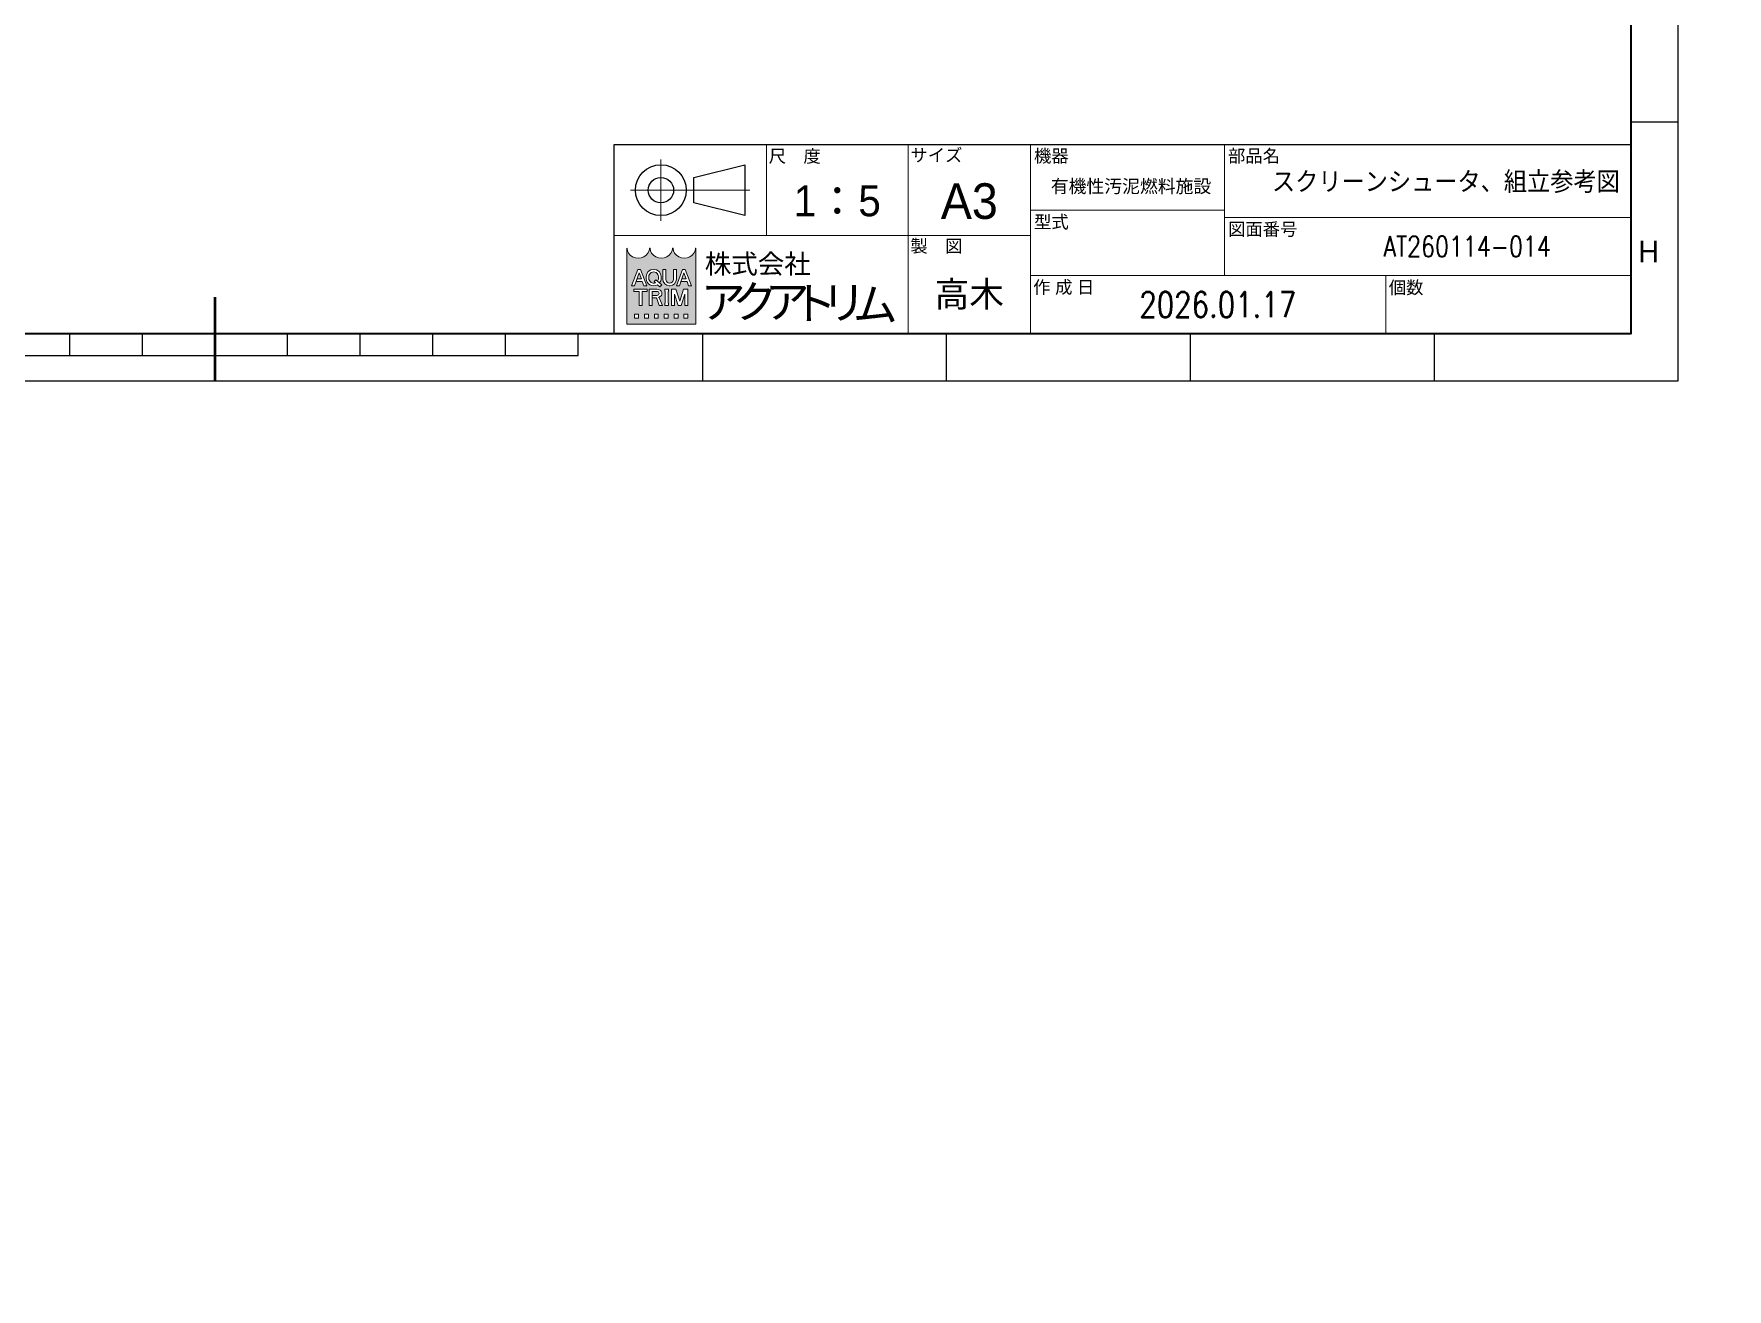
# Model space of a CAD drawing. Header units: millimetres. Extents: x 0 to 51411, y 0 to 16902.
# Drawn here: x 39241 to 40406, y 0 to 864 of the extents above; entities that cross this region are included whole.
import ezdxf
from ezdxf import colors
from ezdxf.entities.mleader import LeaderData, LeaderLine
from ezdxf.enums import TextEntityAlignment as Align
from ezdxf.math import Vec2, Vec3

# ---------------------------------------------------------------- set-up
doc = ezdxf.new("R2010")
doc.units = ezdxf.units.MM
doc.layers.add('07_寸法線', color=3, linetype='Continuous', lineweight=9)
doc.layers.add('99_図枠', color=7, linetype='Continuous', lineweight=40)
doc.styles.add('MS_G', font='MS Gothic.ttf')
doc.styles.get("Standard").update_dxf_attribs({"font": 'arial.ttf'})
doc.styles.add('寸法用', font='simplex.shx', dxfattribs={"width": 0.8, "bigfont": '@extfont2.shx'})
doc.styles.add('表題用', font='MS PGothic.ttf')

# ---------------------------------------------------------------- blocks, each defined once
blk = doc.blocks.new('AM_BALLOON1')
at = {"transparency": 16777216}
blk.add_circle((0, 0), 5, dxfattribs=at)
blk.add_attdef('B_NUMBER', text='', height=3, dxfattribs=at).set_placement((0, 0), align=Align.MIDDLE_CENTER)
blk = doc.blocks.new('_OPEN')
at = {"color": 0, "linetype": 'ByBlock'}
for p, q in [((-1, 0.1666666666666666), (0, 0)), ((0, 0), (-1, -0.1666666666666666)), ((0, 0), (-1, 0))]:
    blk.add_line(p, q, dxfattribs=at)

msp = doc.modelspace()

# ---------------------------------------------------------------- hatches: boundary and pattern name
at = {"layer": '99_図枠', "lineweight": 5}
h = msp.add_hatch(color=256, dxfattribs=at)
h.dxf.hatch_style = 1
edge = h.paths.add_edge_path()
edge.add_arc((39696.01407772319, 716.2630498254966), 0.2264030999990855, 90, 180)
edge.add_ellipse((39688.08996922323, 716.2630498254966), major_axis=(-7.6977053999689, 0), ratio=0.8823529411764705, start_angle=360, end_angle=540, ccw=False)
edge.add_arc((39680.16586072326, 716.2630498254966), 0.2264030999990855, 3.187317984128254, 180.000000000026)
edge.add_ellipse((39672.24175222329, 716.2630498254966), major_axis=(-7.6977053999689, 0), ratio=0.8823529411764705, start_angle=360, end_angle=540, ccw=False)
edge.add_arc((39664.31764372332, 716.2630498254966), 0.2264030999990855, 3.187317984128254, 180)
edge.add_ellipse((39656.39353522336, 716.2630498254966), major_axis=(-7.6977053999689, 0), ratio=0.8823529411764705, start_angle=360, end_angle=540, ccw=False)
edge.add_arc((39648.46942672338, 716.2630498254966), 0.2264030999990855, 3.187317984128254, 90)
edge.add_line((39648.46942672338, 716.4894529254834), (39648.46942672338, 664.1903368256899))
edge.add_line((39648.46942672338, 664.190336825699), (39696.01407772319, 664.190336825699))
edge.add_line((39696.01407772319, 664.190336825699), (39696.01407772319, 716.4894529254834))
h.paths.add_polyline_path([(39656.13605631577, 701.8153123135726), (39658.01321182245, 701.8153123135726), (39662.28190536908, 690.5494940576118), (39662.28190536908, 690.495157313615), (39660.24966300474, 690.495157313615), (39659.18696889078, 693.4795475832962), (39655.00757986744, 693.4795475832962), (39655.62028091257, 695.2002111432903), (39658.57426784566, 695.2002111432903), (39657.07463406911, 699.4116699177703), (39653.89960513348, 690.495157313615), (39651.86736276913, 690.495157313615), (39651.86736276913, 690.5494940576118)], flags=16)
edge = h.paths.add_edge_path(flags=16)
edge.add_ellipse((39667.00634899499, 696.8344441135869), major_axis=(-5.20727129997896, 0), ratio=0.9565217391304348, start_angle=180, end_angle=360, ccw=False)
edge.add_line((39672.21362029497, 696.8344441135869), (39672.21362029497, 695.4760255135934))
edge.add_ellipse((39667.00634899499, 695.4760255135934), major_axis=(-5.20727129997896, 0), ratio=0.9565217391304348, start_angle=142.105255317713, end_angle=180, ccw=False)
edge.add_line((39671.11561728356, 692.4167124070827), (39669.65664318563, 693.6189233445457))
edge.add_ellipse((39667.00634899499, 695.6092367576948), major_axis=(3.32039625165249, 0), ratio=0.9950358206786514, start_angle=-37.0427632869818, end_angle=0)
edge.add_line((39670.32674107837, 695.6091084974996), (39670.32674107837, 696.70123286948))
edge.add_ellipse((39667.00634899499, 696.7012328694855), major_axis=(3.320392083388342, 0), ratio=0.9947182625257321, start_angle=360, end_angle=540)
edge.add_line((39663.68595691161, 696.7012328694855), (39663.68595691161, 695.6091203196174))
edge.add_ellipse((39667.00634899499, 695.6092367576948), major_axis=(3.32039625165249, 0), ratio=0.9950358206786514, start_angle=-180, end_angle=-65.75794872216291)
edge.add_line((39668.36967832364, 692.5966658716006), (39667.44522358497, 693.4963816939162))
edge.add_line((39667.44522358497, 693.4963816939289), (39668.44806655647, 694.5612612638142))
edge.add_line((39668.44806655646, 694.5612612638015), (39672.64119377252, 691.1060776464401))
edge.add_line((39672.64119377254, 691.1060776464528), (39671.33088032951, 689.7147072571879))
edge.add_line((39671.3308803295, 689.7147072571843), (39669.75680717496, 691.246657349906))
edge.add_ellipse((39667.00634899499, 695.4760255135934), major_axis=(-5.20727129997896, 0), ratio=0.9565217391304348, start_angle=0, end_angle=121.88362473889401, ccw=False)
edge.add_line((39661.79907769501, 695.4760255135934), (39661.79907769501, 696.8344441135869))
h.paths.add_polyline_path([(39662.6186166706, 688.2311263136162), (39662.6186166706, 686.6463046136214), (39659.22257017062, 686.6463046136214, 0.4142135623730951), (39658.99616707063, 686.4199015136346), (39658.99616707063, 676.9109713136586), (39656.95853917063, 676.9109713136586), (39656.95853917063, 686.4199015136346, 0.4142135623730951), (39656.73213607063, 686.6463046136214), (39653.33608957064, 686.6463046136214), (39653.33608957064, 688.2311263136162)], flags=16)
edge = h.paths.add_edge_path(flags=16)
edge.add_line((39663.90907755563, 688.2311263136162), (39669.1163488556, 688.2311263136162))
edge.add_ellipse((39669.11634885561, 685.2532645830743), major_axis=(-3.654623880196113, 4.999999999999999e-16), ratio=0.8148203011203053, start_angle=111.3869747349855, end_angle=270, ccw=False)
edge.add_arc((39669.6767948721, 681.2176093826147), 1.480268464138415, 22.272952259934925, 58.5531130129101, ccw=False)
edge.add_line((39671.0466186498, 681.7786597760223), (39672.9973758358, 677.0015325536715))
edge.add_line((39672.99737583581, 677.0015325536751), (39672.99737583581, 676.9109713136713))
edge.add_line((39672.99737583581, 676.9109713136586), (39670.80126576583, 676.9109713136586))
edge.add_line((39670.80126576582, 676.9109713136586), (39669.07790002576, 681.7079877690812))
edge.add_arc((39668.23780693918, 681.3697904525343), 0.90561239999635, 21.92829786654815, 90)
edge.add_line((39668.23780693918, 682.2754028525324), (39666.01462638562, 682.2754028525324))
edge.add_line((39666.01462638563, 682.2754028525324), (39666.01462638563, 683.8602245525308))
edge.add_line((39666.01462638563, 683.8602245525344), (39669.38803257562, 683.8602245525344))
edge.add_arc((39669.33945818395, 685.2532645830743), 1.393886651861421, 271.9970571044072, 448.0029428955928)
edge.add_line((39669.38803257561, 686.6463046136214), (39665.94670545563, 686.6463046136214))
edge.add_line((39665.94670545562, 686.6463046136214), (39665.94670545562, 676.9109713136622))
edge.add_line((39665.94670545562, 676.9109713136586), (39663.90907755563, 676.9109713136586))
edge.add_line((39663.90907755563, 676.9109713136586), (39663.90907755563, 688.2311263136162))
h.paths.add_polyline_path([(39673.260192186, 701.8153123135726), (39675.29782008599, 701.8153123135726), (39675.29782008599, 695.4760255135934, 0.175030561155744), (39676.19670107826, 692.8814837681366, 0.2571496110314638), (39679.83261349372, 692.8814837681366, 0.1750305611562702), (39680.73149448597, 695.4760255135934), (39680.73149448597, 701.8153123135726), (39682.76912238597, 701.8153123135726), (39682.76912238597, 695.0664569433084, -0.3793912406243967), (39678.35426193598, 690.495157313615), (39677.67505263598, 690.495157313615, -0.3793912406243716), (39673.260192186, 695.0664569433084)], flags=16)
h.paths.add_polyline_path([(39674.71429902736, 688.2311263136162), (39677.20473312735, 688.2311263136162), (39677.20473312735, 686.6463046136214, 0.4142135623730951), (39676.97833002736, 686.4199015136346), (39676.97833002736, 678.722196113662, 0.4142135623730951), (39677.20473312735, 678.4957930136607), (39677.20473312735, 676.9109713136586), (39674.71429902736, 676.9109713136586), (39674.71429902736, 678.4957930136607, 0.4142135623730951), (39674.94070212737, 678.722196113662), (39674.94070212737, 686.4199015136346, 0.4142135623730951), (39674.71429902736, 686.6463046136214)], flags=16)
h.paths.add_polyline_path([(39679.24456719839, 688.2311263136162), (39682.20129871395, 688.2311263136162), (39684.90464469837, 680.0094764916448), (39687.60799068279, 688.2311263136162), (39690.56659850245, 688.2311263136162), (39690.56659850245, 676.9109713136586), (39688.52897060246, 676.9109713136586), (39688.52897060246, 684.8350798136325), (39685.92345864837, 676.9109713136586), (39683.88583074838, 676.9109713136586), (39681.28031879428, 684.8350798136325), (39681.28219509839, 676.9109713136586), (39679.24456719839, 676.9109713136586)], flags=16)
h.paths.add_polyline_path([(39686.92309882413, 701.8153123135726), (39688.8002543308, 701.8153123135726), (39693.06894787745, 690.5494940576118), (39693.06894787745, 690.495157313615), (39691.03670551309, 690.495157313615), (39689.97401139914, 693.4795475832962), (39685.7946223758, 693.4795475832962), (39686.40732342091, 695.2002111432903), (39689.36131035401, 695.2002111432903), (39687.86167657746, 699.4116699177703), (39684.68664764184, 690.495157313615), (39682.65440527748, 690.495157313615), (39682.65440527748, 690.5494940576118)], flags=16)
h.paths.add_polyline_path([(39653.90310112337, 670.9824298256663), (39656.61993832334, 670.9824298256663), (39656.61993832334, 668.2655926256793), (39653.90310112337, 668.2655926256793)], flags=16)
h.paths.add_polyline_path([(39660.69519412334, 670.9824298256663), (39663.41203132333, 670.9824298256663), (39663.41203132333, 668.2655926256793), (39660.69519412334, 668.2655926256793)], flags=16)
h.paths.add_polyline_path([(39667.48728712331, 670.9824298256663), (39670.2041243233, 670.9824298256663), (39670.2041243233, 668.2655926256793), (39667.48728712331, 668.2655926256793)], flags=16)
h.paths.add_polyline_path([(39674.27938012328, 670.9824298256663), (39676.99621732326, 670.9824298256663), (39676.99621732326, 668.2655926256793), (39674.27938012328, 668.2655926256793)], flags=16)
h.paths.add_polyline_path([(39681.07147312325, 670.9824298256663), (39683.78831032324, 670.9824298256663), (39683.78831032324, 668.2655926256793), (39681.07147312325, 668.2655926256793)], flags=16)
h.paths.add_polyline_path([(39687.86356612323, 670.9824298256663), (39690.58040332322, 670.9824298256663), (39690.58040332322, 668.2655926256793), (39687.86356612323, 668.2655926256793)], flags=16)

# ---------------------------------------------------------------- linework, layer by layer
at = {"layer": '99_図枠', "lineweight": 25}
for p, q in [((40372.10018800248, 803.0654615415497), (40339.60018800248, 803.0654615415497)), ((39265.15018800248, 642.5510865415508), (39265.15018800248, 657.5510865415508)), ((39315.15018800248, 642.5510865415508), (39315.15018800248, 657.5510865415508)), ((39415.15018800248, 642.5510865415508), (39415.15018800248, 657.5510865415508)), ((39465.15018800248, 642.5510865415508), (39465.15018800248, 657.5510865415508)), ((39515.15018800248, 642.5510865415508), (39515.15018800248, 657.5510865415508)), ((39565.15018800248, 642.5510865415508), (39565.15018800248, 657.5510865415508)), ((39615.15018800248, 642.5510865415508), (39615.15018800248, 657.5510865415508)), ((39700.80018800247, 625.0510865415508), (39700.80018800247, 657.5510865415508)), ((39868.62518800247, 625.0510865415508), (39868.62518800247, 657.5510865415508)), ((39868.62518800247, 625.0510865415508), (39868.62518800247, 657.5510865415508)), ((40036.45018800248, 625.0510865415508), (40036.45018800248, 657.5510865415508)), ((40204.27518800247, 625.0510865415508), (40204.27518800247, 657.5510865415508)), ((39115.15018800248, 642.5510865415508), (39615.15018800248, 642.5510865415508))]:
    msp.add_line(p, q, dxfattribs=at)
at = {"layer": '99_図枠', "lineweight": 13}
for p, q in [((39744.60018800488, 725.0510865412598), (39744.60018800488, 787.5510865410197)), ((39842.10018800449, 657.5510865415508), (39842.10018800449, 787.5510865410197)), ((39926.3426122465, 657.5510865415508), (39926.3426122465, 787.5510865410197)), ((40059.84428094359, 787.5510865410197), (40059.84428094359, 697.5510865413835)), ((39671.97518800517, 735.301086541238), (39671.97518800517, 777.3010865410633)), ((39650.97518800526, 756.3010865411507), (39733.22518800492, 756.3010865411507)), ((39926.3426122465, 742.5510865412016), (40059.84428094359, 742.5510865412016)), ((40059.84428094359, 737.5510865412234), (40339.60018800248, 737.5510865412234)), ((39926.3426122465, 725.0510865412598), (39639.6001880053, 725.0510865412598)), ((39926.3426122465, 697.5510865413835), (40339.60018800248, 697.5510865413835)), ((40170.76180416474, 697.5510865413835), (40170.76180416474, 657.5510865415508))]:
    msp.add_line(p, q, dxfattribs=at)
at = {"layer": '99_図枠', "lineweight": 5}
for p, q in [((39648.46942672338, 664.190336825699), (39648.46942672338, 716.4894529254834)), ((39696.01407772319, 716.4894529254834), (39696.01407772319, 664.190336825699)), ((39651.86736276913, 690.5494940576118), (39656.13605631577, 701.8153123135726)), ((39653.89960513348, 690.495157313615), (39657.07463406911, 699.4116699177703)), ((39656.13605631577, 701.8153123135726), (39658.01321182245, 701.8153123135726)), ((39658.57426784566, 695.2002111432903), (39657.07463406911, 699.4116699177703)), ((39662.28190536908, 690.5494940576118), (39658.01321182245, 701.8153123135726)), ((39673.260192186, 695.0664569433084), (39673.260192186, 701.8153123135726)), ((39675.29782008599, 701.8153123135726), (39673.260192186, 701.8153123135726)), ((39675.29782008599, 695.4760255135934), (39675.29782008599, 701.8153123135726)), ((39680.73149448597, 695.4760255135934), (39680.73149448597, 701.8153123135726)), ((39680.73149448597, 701.8153123135726), (39682.76912238597, 701.8153123135726)), ((39682.65440527748, 690.5494940576118), (39686.92309882413, 701.8153123135726)), ((39682.76912238597, 695.0664569433084), (39682.76912238597, 701.8153123135726)), ((39684.68664764184, 690.495157313615), (39687.86167657746, 699.4116699177703)), ((39686.92309882413, 701.8153123135726), (39688.8002543308, 701.8153123135726)), ((39689.36131035401, 695.2002111432903), (39687.86167657746, 699.4116699177703)), ((39693.06894787745, 690.5494940576118), (39688.8002543308, 701.8153123135726)), ((39651.86736276913, 690.495157313615), (39651.86736276913, 690.5494940576118)), ((39651.86736276913, 690.5494940576118), (39651.86736276913, 690.5494940576118)), ((39651.86736276913, 690.495157313615), (39651.86736276913, 690.5494940576118)), ((39651.86736276913, 690.495157313615), (39653.89960513348, 690.495157313615)), ((39653.33608957064, 688.2311263136162), (39662.6186166706, 688.2311263136162)), ((39653.33608957064, 688.2311263136162), (39653.33608957064, 686.6463046136214)), ((39655.00757986744, 693.4795475832962), (39655.62028091257, 695.2002111432903)), ((39655.00757986744, 693.4795475832962), (39659.18696889078, 693.4795475832962)), ((39655.62028091257, 695.2002111432903), (39658.57426784566, 695.2002111432903)), ((39660.24966300474, 690.495157313615), (39659.18696889078, 693.4795475832962)), ((39662.28190536908, 690.495157313615), (39660.24966300474, 690.495157313615)), ((39661.79907769501, 696.8344441135869), (39661.79907769501, 695.4760255135934)), ((39662.28190536908, 690.495157313615), (39662.28190536908, 690.5494940576118)), ((39662.6186166706, 688.2311263136162), (39662.6186166706, 686.6463046136214)), ((39663.68595691161, 696.7012328694855), (39663.68595691161, 695.6144979894761)), ((39663.90907755563, 688.2311263136162), (39663.90907755563, 676.9109713136586)), ((39663.90907755563, 688.2311263136162), (39669.11634885561, 688.2311263136162)), ((39667.44522358497, 693.4963816939289), (39668.44806655646, 694.5612612638015)), ((39667.44522358497, 693.4963816939289), (39668.36967832364, 692.5966658716006)), ((39668.44806655646, 694.5612612638015), (39672.64119377254, 691.1060776464528)), ((39669.65664318564, 693.618923344542), (39671.11561728356, 692.4167124070827)), ((39669.75680717496, 691.246657349906), (39671.3308803295, 689.7147072571843)), ((39670.32674107837, 696.7012328694855), (39670.32674107837, 695.6144979894761)), ((39671.3308803295, 689.7147072571843), (39672.64119377254, 691.1060776464528)), ((39672.21362029497, 696.8344441135869), (39672.21362029497, 695.4760255135934)), ((39674.71429902736, 688.2311263136162), (39677.20473312735, 688.2311263136162)), ((39674.71429902736, 688.2311263136162), (39674.71429902736, 686.6463046136214)), ((39677.20473312735, 688.2311263136162), (39677.20473312735, 686.6463046136214)), ((39678.35426193598, 690.495157313615), (39677.67505263598, 690.495157313615)), ((39679.24456719839, 688.2311263136162), (39679.24456719839, 676.9109713136586)), ((39679.24456719839, 688.2311263136162), (39682.20129871395, 688.2311263136162)), ((39684.90464469837, 680.0094764916448), (39682.20129871395, 688.2311263136162)), ((39682.65440527748, 690.495157313615), (39682.65440527748, 690.5494940576118)), ((39682.65440527748, 690.5494940576118), (39682.65440527748, 690.5494940576118)), ((39682.65440527748, 690.495157313615), (39682.65440527748, 690.5494940576118)), ((39682.65440527748, 690.495157313615), (39684.68664764184, 690.495157313615)), ((39684.90464469837, 680.0094764916448), (39687.60799068279, 688.2311263136162)), ((39685.7946223758, 693.4795475832962), (39686.40732342091, 695.2002111432903)), ((39685.7946223758, 693.4795475832962), (39689.97401139914, 693.4795475832962)), ((39686.40732342091, 695.2002111432903), (39689.36131035401, 695.2002111432903)), ((39690.56659850245, 688.2311263136162), (39687.60799068279, 688.2311263136162)), ((39691.03670551309, 690.495157313615), (39689.97401139914, 693.4795475832962)), ((39690.56659850245, 676.9109713136586), (39690.56659850245, 688.2311263136162)), ((39693.06894787745, 690.495157313615), (39691.03670551309, 690.495157313615)), ((39693.06894787745, 690.495157313615), (39693.06894787745, 690.5494940576118)), ((39653.33608957064, 686.6463046136214), (39656.73213607063, 686.6463046136214)), ((39656.95853917063, 676.9109713136586), (39656.95853917063, 686.4199015136346)), ((39656.95853917063, 676.9109713136586), (39658.99616707063, 676.9109713136586)), ((39658.99616707063, 676.9109713136586), (39658.99616707063, 686.4199015136346)), ((39659.22257017062, 686.6463046136214), (39662.6186166706, 686.6463046136214)), ((39663.90907755563, 676.9109713136586), (39665.94670545562, 676.9109713136586)), ((39665.94670545562, 676.9109713136586), (39665.94670545562, 686.6463046136214)), ((39665.94670545562, 686.6463046136214), (39669.38803257561, 686.6463046136214)), ((39666.01462638563, 682.2754028525324), (39666.01462638563, 683.8602245525344)), ((39666.01462638563, 683.8602245525344), (39669.38803257561, 683.8602245525344)), ((39666.01462638563, 682.2754028525324), (39668.23780693918, 682.2754028525324)), ((39669.07790002575, 681.7079877690721), (39670.80126576582, 676.9109713136586)), ((39670.80126576582, 676.9109713136586), (39672.99737583581, 676.9109713136586)), ((39671.0466186498, 681.7786597760223), (39672.99737583581, 677.0015325536751)), ((39672.99737583581, 677.0015325536751), (39672.99737583581, 676.9109713136586)), ((39674.71429902736, 676.9109713136586), (39674.71429902736, 678.4957930136607)), ((39674.71429902736, 676.9109713136586), (39677.20473312735, 676.9109713136586)), ((39674.94070212737, 678.722196113662), (39674.94070212737, 686.4199015136346)), ((39676.97833002736, 678.722196113662), (39676.97833002736, 686.4199015136346)), ((39677.20473312735, 676.9109713136586), (39677.20473312735, 678.4957930136607)), ((39679.24456719839, 676.9109713136586), (39681.28219509839, 676.9109713136586)), ((39681.28219509839, 676.9109713136586), (39681.28031879428, 684.8350798136325)), ((39683.88583074838, 676.9109713136586), (39681.28031879428, 684.8350798136325)), ((39683.88583074838, 676.9109713136586), (39685.92345864837, 676.9109713136586)), ((39685.92345864837, 676.9109713136586), (39688.52897060246, 684.8350798136325)), ((39688.52897060246, 684.8350798136325), (39688.52897060246, 676.9109713136586)), ((39688.52897060246, 676.9109713136586), (39690.56659850245, 676.9109713136586)), ((39696.01407772319, 664.190336825699), (39648.46942672338, 664.190336825699)), ((39653.90310112337, 670.9824298256663), (39656.61993832334, 670.9824298256663)), ((39653.90310112337, 670.9824298256663), (39653.90310112337, 668.2655926256793)), ((39656.61993832334, 668.2655926256793), (39653.90310112337, 668.2655926256793)), ((39656.61993832334, 670.9824298256663), (39656.61993832334, 668.2655926256793)), ((39660.69519412334, 670.9824298256663), (39663.41203132333, 670.9824298256663)), ((39660.69519412334, 670.9824298256663), (39660.69519412334, 668.2655926256793)), ((39663.41203132333, 668.2655926256793), (39660.69519412334, 668.2655926256793)), ((39663.41203132333, 670.9824298256663), (39663.41203132333, 668.2655926256793)), ((39667.48728712331, 670.9824298256663), (39670.2041243233, 670.9824298256663)), ((39667.48728712331, 670.9824298256663), (39667.48728712331, 668.2655926256793)), ((39670.2041243233, 668.2655926256793), (39667.48728712331, 668.2655926256793)), ((39670.2041243233, 670.9824298256663), (39670.2041243233, 668.2655926256793)), ((39674.27938012328, 670.9824298256663), (39676.99621732326, 670.9824298256663)), ((39674.27938012328, 670.9824298256663), (39674.27938012328, 668.2655926256793)), ((39676.99621732326, 668.2655926256793), (39674.27938012328, 668.2655926256793)), ((39676.99621732326, 670.9824298256663), (39676.99621732326, 668.2655926256793)), ((39681.07147312325, 670.9824298256663), (39683.78831032324, 670.9824298256663)), ((39681.07147312325, 670.9824298256663), (39681.07147312325, 668.2655926256793)), ((39683.78831032324, 668.2655926256793), (39681.07147312325, 668.2655926256793)), ((39683.78831032324, 670.9824298256663), (39683.78831032324, 668.2655926256793)), ((39690.58040332322, 670.9824298256663), (39687.86356612323, 670.9824298256663)), ((39687.86356612323, 670.9824298256663), (39687.86356612323, 668.2655926256793)), ((39687.86356612323, 668.2655926256793), (39690.58040332322, 668.2655926256793)), ((39690.58040332322, 670.9824298256663), (39690.58040332322, 668.2655926256793))]:
    msp.add_line(p, q, dxfattribs=at)
at = {"layer": '99_図枠', "lineweight": 53}
msp.add_line((39365.15018800248, 625.0510865415508), (39365.15018800248, 682.5510865415508), dxfattribs=at)
at = {"layer": '99_図枠'}
msp.add_lwpolyline([(38455.60018800248, 657.5510865415508), (40339.60018800248, 657.5510865415508), (40339.60018800248, 2016.666086541534), (38455.60018800248, 2016.666086541534)], close=True, dxfattribs=at)
at = {"layer": '99_図枠', "lineweight": 25}
msp.add_lwpolyline([(39639.6001880053, 657.5510865415508), (40339.60018800248, 657.5510865415508), (40339.60018800248, 787.5510865410197), (39639.6001880053, 787.5510865410197)], close=True, dxfattribs=at)
msp.add_lwpolyline([(39694.72518800508, 765.0510865411143), (39729.72518800494, 773.8010865410779), (39729.72518800494, 738.8010865412234), (39694.72518800508, 747.551086541187), (39694.72518800508, 765.0510865411143)], dxfattribs=at)
for radius in [17.49999999992929, 8.749999999964647]:
    msp.add_circle((39671.97518800517, 756.3010865411507), radius, dxfattribs=at)
at = {"layer": '99_図枠', "lineweight": 5}
for centre, radius, start, end in [((39648.46942672338, 716.2630498254966), 0.2264030999990855, 0, 90), ((39664.31764372332, 716.2630498254966), 0.2264030999990855, 0, 180), ((39664.31764372332, 716.2630498254966), 0.2264030999990855, 0, 90), ((39680.16586072326, 716.2630498254966), 0.2264030999990855, 0, 180), ((39696.01407772319, 716.2630498254966), 0.2264030999990855, 90, 180), ((39678.0463042534, 695.2712412284545), 4.790491136099772, 182.450030992263, 265.5552572886288), ((39679.3395705953, 695.4233132203608), 4.042094230136174, 179.2527938813871, 218.9645718468782), ((39678.01465728598, 696.1825624081193), 3.768565371666779, 241.1577278083188, 298.8422721916812), ((39677.98301031858, 695.2712412284545), 4.790491136099772, 274.4447427113712, 357.549969007737), ((39676.68974397667, 695.4233132203608), 4.042094230135718, 321.0354281531218, 0.7472061186128988), ((39656.73213607063, 686.4199015136346), 0.2264030999990855, 0, 90), ((39659.22257017062, 686.4199015136346), 0.2264030999990855, 90, 180), ((39668.23780693918, 681.3697904525343), 0.9056123999963416, 21.92829786656869, 90), ((39669.33945818395, 685.2532645830743), 1.393886651861421, 271.9970571043541, 88.00294289543734), ((39669.6767948721, 681.2176093826147), 1.48026846413844, 22.27295226000144, 58.55311301286297), ((39674.71429902736, 686.4199015136346), 0.2264030999990855, 0, 90), ((39674.71429902736, 678.722196113662), 0.2264030999990855, 270, 0), ((39677.20473312735, 686.4199015136346), 0.2264030999990855, 90, 180), ((39677.20473312735, 678.722196113662), 0.2264030999990855, 180, 270)]:
    msp.add_arc(centre, radius, start, end, dxfattribs=at)
for centre, major_axis, ratio, start_param, end_param in [((39656.39353522336, 716.2630498254966), (-7.697705399968898, 0), 0.8823529411764706, 6.283185307179585, 9.424777960769381), ((39672.24175222329, 716.2630498254966), (-7.697705399968898, 0), 0.8823529411764706, 6.283185307179585, 9.424777960769381), ((39688.08996922323, 716.2630498254966), (-7.697705399968898, 0), 0.8823529411764706, 6.283185307179585, 9.424777960769381), ((39667.00634899499, 696.8344441135869), (-5.20727129997896, 0), 0.9565217391304348, 3.141592653589793, 6.283185307179585), ((39667.00634899499, 696.7012328694855), (3.320392083388342, 0), 0.9947182625257321, 6.283185307179585, 9.424777960769381), ((39669.11634885561, 685.2532645830743), (-3.654623880196113, 4.999999999999999e-16), 0.8148203011203053, 1.944069452961234, 4.712388980384689)]:
    msp.add_ellipse(centre, major_axis=major_axis, ratio=ratio, start_param=start_param, end_param=end_param, dxfattribs=at)
at = {"layer": '99_図枠', "lineweight": 5, "extrusion": (0, 0, -1)}
for centre, major_axis, ratio, start_param, end_param in [((39667.00634899499, 695.4760255135934), (-5.20727129997896, 0), 0.9565217391304348, 4.155914751220672, 6.283185307179585), ((39667.00634899499, 695.6092367576948), (3.32039625165249, 0), 0.9950358206786509, 7.430878021738926, 9.424777960769381), ((39667.00634899499, 695.6092367576948), (3.32039625165249, 0), 0.9950358206786509, 6.283185307179585, 6.929703490574294), ((39667.00634899499, 695.4760255135934), (-5.20727129997896, 0), 0.9565217391304348, 3.141592653589793, 3.802980717498314)]:
    msp.add_ellipse(centre, major_axis=major_axis, ratio=ratio, start_param=start_param, end_param=end_param, dxfattribs=at)
at = {"layer": 'Defpoints'}
msp.add_lwpolyline([(38358.20018800247, 625.0510865415508), (40372.10018800248, 625.0510865415508), (40372.10018800248, 2049.166086541534), (38358.20018800247, 2049.166086541534)], close=True, dxfattribs=at)

# ---------------------------------------------------------------- texts
for tag, height, style, width, p in [('スクリーンシュータ、組立参考図', 13, '表題用', 0.9, (40212.17013282788, 762.5510865411143)), ('AT260114-014', 13.99999999999999, '寸法用', 0.8, (40226.79203614793, 717.5510865412962)), ('2026.01.17', 17.5, '寸法用', 0.8, (40055.18099608442, 677.5510865414562))]:
    msp.add_attdef(tag, text='', height=height, dxfattribs=dict(style=style, width=width)).set_placement(p, align=Align.MIDDLE)
at = {"style": '表題用'}
for tag, height, p in [('1：5', 21.25, (39793.35018800468, 748.801086541187)), ('有機性汚泥燃料施設', 9, (39995.50132186368, 759.182169074682)), ('高木', 17.5, (39884.2214001255, 685.0510865414417))]:
    msp.add_attdef(tag, text='', height=height, dxfattribs=at).set_placement(p, align=Align.MIDDLE)
at = {"layer": '99_図枠', "style": '表題用'}
for s, p in [('尺\u3000度', (39746.18586007359, 779.7230292530676)), ('サイズ', (39843.68586007319, 780.3822094686566)), ('機器', (39928.74516415956, 779.8690809285272)), ('部品名', (40062.24683285665, 779.8690809285272)), ('型式', (39928.74516415956, 734.4271617368013)), ('図面番号', (40062.24683285665, 729.4271617368158)), ('製\u3000図', (39843.68591393931, 717.8822094688967)), ('作 成 日', (39928.13518411622, 689.5330452649232)), ('個数', (40172.8608204416, 689.288607616576))]:
    msp.add_text(s, height=8.75, dxfattribs=at).set_placement(p, align=Align.MIDDLE_LEFT)
msp.add_text('A3', height=24.5, dxfattribs=at).set_placement((39884.2214001255, 748.801086541187), align=Align.MIDDLE)
at = {"layer": '99_図枠', "lineweight": 5, "style": 'MS_G'}
for s, height, p in [('株式会社', 13.364999999946, (39738.64919739788, 705.5428067628545)), ('ア', 22.57199999990879, (39714.80250303797, 679.5155955474711)), ('ク', 22.57199999990879, (39736.55770262446, 679.5155955474711)), ('ア', 22.57199999990879, (39758.92430690288, 679.5155955474711)), ('ト', 22.57199999990879, (39777.55159116471, 678.5655955474595)), ('リ', 22.57199999990879, (39797.74283308887, 679.0405955474653)), ('ム', 22.57199999990879, (39819.49652690083, 677.6155955474624))]:
    msp.add_text(s, height=height, dxfattribs=at).set_placement(p, align=Align.MIDDLE_CENTER)
at = {"layer": '99_図枠', "lineweight": 13, "style": '表題用'}
msp.add_text('H', height=15, dxfattribs=at).set_placement((40344.60018800248, 714.058274041543), align=Align.MIDDLE_LEFT)

# ---------------------------------------------------------------- leaders
at = {"layer": '07_寸法線'}
ml = msp.add_multileader_block('Standard', dxfattribs=at)
ml.set_content('AM_BALLOON1', color=256, scale=3.499787878787877)
ml.set_attribute('B_NUMBER', '1', width=0)
ml.set_leader_properties(color=256, linetype='ByLayer', lineweight=-1)
ml.set_arrow_properties(name='OPEN')
ml.build(insert=Vec2(0, 0))
ml.multileader.update_dxf_attribs({"leader_type": 0, "has_dogleg": 0, "text_right_attachment_type": 6, "dogleg_length": 0, "arrow_head_size": 1.75, "scale": 2.5, "block_connection_type": 1})
ctx = ml.context
ctx.base_point, ctx.scale, ctx.char_height, ctx.arrow_head_size, ctx.landing_gap_size, ctx.plane_origin = Vec3(43910.76680810345, 1565.524676473564), 2.5, 3.5, 1.75, 1.75, Vec3(43910.76680810345, 1565.524676473564)
ctx.right_attachment, ctx.attachment_type = 6, 1
notes = []
notes.append((ctx, [(0, (0, 0, 0), (0, 0), (1, 0), 1, [])]))
ctx.block.insert = Vec3(43910.76680810345, 1565.524676473564)
ml = msp.add_multileader_block('Standard', dxfattribs=at)
ml.set_content('AM_BALLOON1', color=256, scale=3.499787878787877)
ml.set_attribute('B_NUMBER', '2', width=0)
ml.set_leader_properties(color=256, linetype='ByLayer', lineweight=-1)
ml.set_arrow_properties(name='OPEN')
ml.build(insert=Vec2(0, 0))
ml.multileader.update_dxf_attribs({"leader_type": 0, "has_dogleg": 0, "text_right_attachment_type": 6, "dogleg_length": 0, "arrow_head_size": 1.75, "scale": 2.5, "block_connection_type": 1})
ctx = ml.context
ctx.base_point, ctx.scale, ctx.char_height, ctx.arrow_head_size, ctx.landing_gap_size, ctx.plane_origin = Vec3(44674.03360022616, 1385.933248629653), 2.5, 3.5, 1.75, 1.75, Vec3(44674.03360022616, 1385.933248629653)
ctx.right_attachment, ctx.attachment_type = 6, 1
notes.append((ctx, [(0, (0, 0, 0), (0, 0), (1, 0), 1, [])]))
ctx.block.insert = Vec3(44674.03360022616, 1385.933248629653)
ml = msp.add_multileader_block('Standard', dxfattribs=at)
ml.set_content('AM_BALLOON1', color=256, scale=1.249924242424242)
ml.set_attribute('B_NUMBER', '1', width=0)
ml.set_leader_properties(color=256, linetype='ByLayer', lineweight=-1)
ml.set_arrow_properties(name='OPEN')
ml.build(insert=Vec2(0, 0))
ml.multileader.update_dxf_attribs({"leader_type": 0, "has_dogleg": 0, "text_right_attachment_type": 6, "dogleg_length": 0, "arrow_head_size": 0.625, "scale": 2.5, "block_connection_type": 1})
ctx = ml.context
ctx.base_point, ctx.scale, ctx.char_height, ctx.arrow_head_size, ctx.landing_gap_size, ctx.plane_origin = Vec3(45136.30349933018, 1072.891317045873), 2.5, 1.25, 0.625, 0.625, Vec3(45136.30349933018, 1072.891317045873)
ctx.right_attachment, ctx.attachment_type = 6, 1
notes.append((ctx, [(0, (0, 0, 0), (0, 0), (1, 0), 1, [])]))
ctx.block.insert = Vec3(45136.30349933018, 1072.891317045873)
for ctx, leaders in notes:
    for number, flags, end, landing, length, lines in leaders:
        leader = LeaderData()
        leader.index, (leader.has_last_leader_line, leader.has_dogleg_vector, leader.attachment_direction) = number, flags
        leader.last_leader_point, leader.dogleg_vector, leader.dogleg_length = Vec3(end), Vec3(landing), length
        for number, points, colour, breaks in lines:
            line = LeaderLine()
            line.index, line.vertices, line.color, line.breaks = number, Vec3.list(points), colors.encode_raw_color(colour), breaks
            leader.lines.append(line)
        ctx.leaders.append(leader)

doc.saveas('drawing.dxf')
